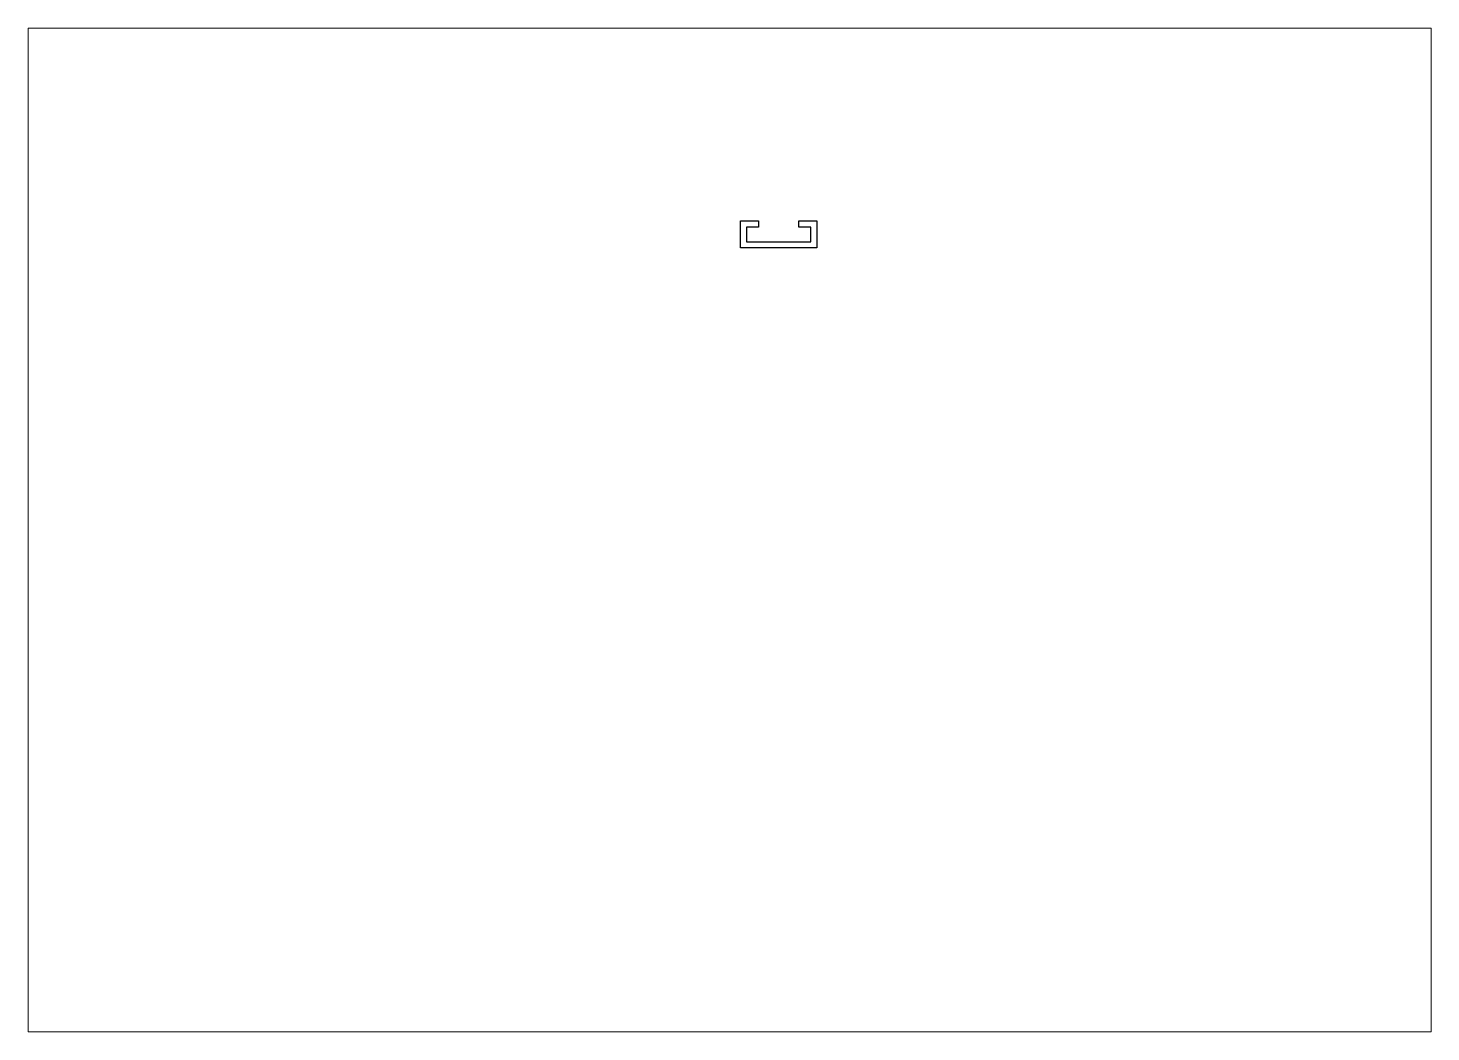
# Paper-space layout 'Layout1' of a CAD drawing. Extents: x 0 to 12.4, y 0 to 8.9.
# The model-space entities are those that its viewports show. They can reach past a viewport. Long polylines and large blocks are cut down to what shows.
import ezdxf

# ---------------------------------------------------------------- set-up
doc = ezdxf.new("R2010")
doc.units = 0
doc.header["$LTSCALE"] = 1.5
doc.layers.get('0').update_dxf_attribs({"linetype": 'CONTINUOUS'})
doc.layers.add('ANA', color=230, linetype='CONTINUOUS')

msp = doc.modelspace()

# ---------------------------------------------------------------- linework, layer by layer
at = {"layer": 'ANA'}
msp.add_lwpolyline([(-499.19, -35.59), (-499.19, -28.19), (-494.19, -28.19), (-494.19, -29.89), (-497.49, -29.89), (-497.49, -33.89), (-479.89, -33.89), (-479.89, -29.89), (-483.19, -29.89), (-483.19, -28.19), (-478.19, -28.19), (-478.19, -35.59)], close=True, dxfattribs=at)

psp = doc.layouts.get("Layout1")

# ---------------------------------------------------------------- viewports
at = {"layer": '0'}
psp.add_viewport(center=(6.202, 4.435), size=(12.401, 8.8772), view_center_point=(-502.187, -113.117), view_height=275.91753, dxfattribs=at)

doc.saveas('drawing.dxf')
